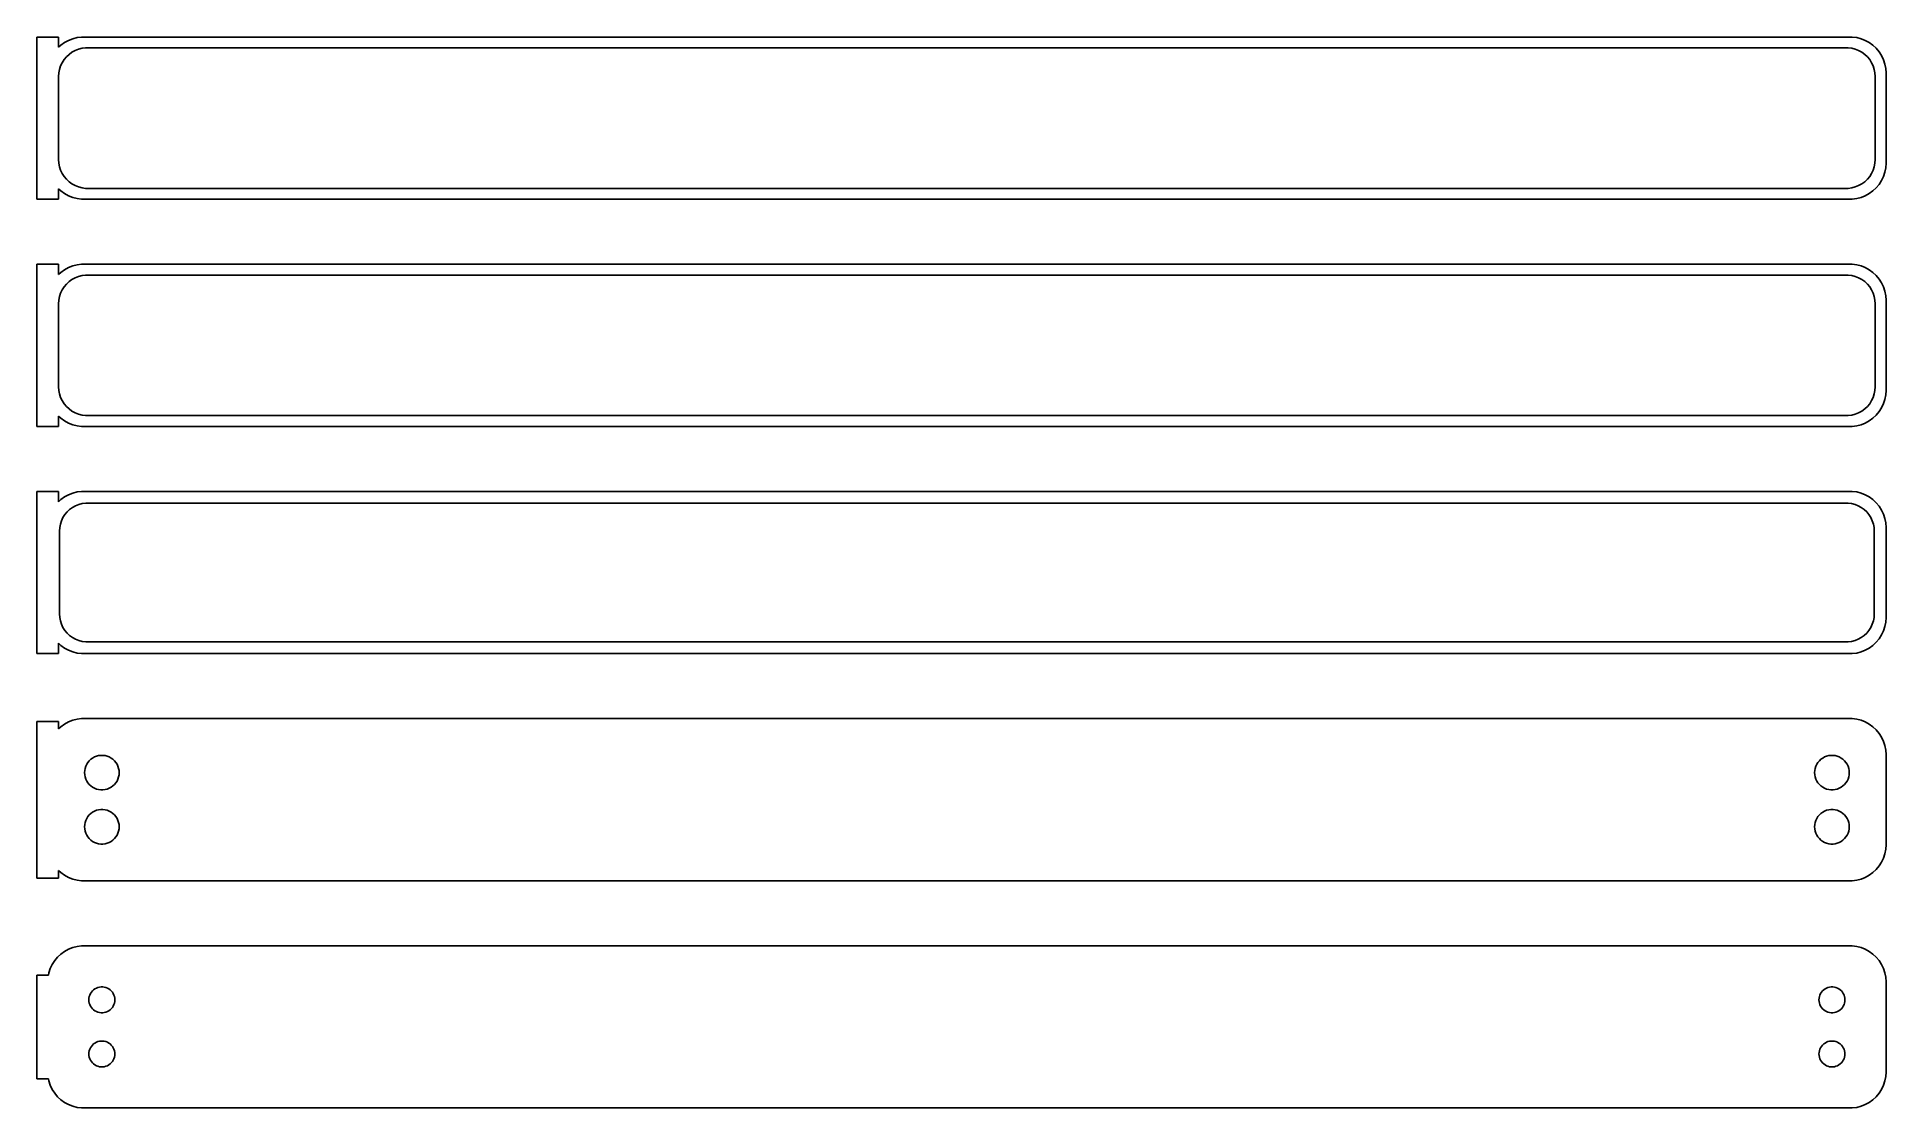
# Model space of a CAD drawing. Header units: metres. Extents: x -129 to 128, y 115 to 263.
import ezdxf

# ---------------------------------------------------------------- set-up
doc = ezdxf.new("R2010")
doc.units = ezdxf.units.M

msp = doc.modelspace()

# ---------------------------------------------------------------- linework, layer by layer
for p, q in [((-126, 263.24), (-129, 263.24)), ((-129, 263.24), (-129, 240.76)), ((-126, 261.809), (-126, 263.24)), ((-125.687, 262.103), (-126, 261.809)), ((-125.179, 262.472), (-125.687, 262.103)), ((-124.629, 262.774), (-125.179, 262.472)), ((-124.045, 263.005), (-124.629, 262.774)), ((-123.437, 263.161), (-124.045, 263.005)), ((-122.814, 263.24), (-123.437, 263.161)), ((-123.236, 261.554), (-122.75, 261.679)), ((122.814, 263.24), (-122.814, 263.24)), ((-122.75, 261.679), (-122.251, 261.742)), ((-122.251, 261.742), (122.251, 261.742)), ((122.251, 261.742), (122.75, 261.679)), ((122.75, 261.679), (123.236, 261.554)), ((123.437, 263.161), (122.814, 263.24)), ((124.045, 263.005), (123.437, 263.161)), ((124.629, 262.774), (124.045, 263.005)), ((125.179, 262.472), (124.629, 262.774)), ((125.687, 262.103), (125.179, 262.472)), ((126.145, 261.673), (125.687, 262.103)), ((126.545, 261.189), (126.145, 261.673)), ((-125.874, 258.745), (-125.719, 259.222)), ((-125.719, 259.222), (-125.505, 259.677)), ((-125.505, 259.677), (-125.236, 260.101)), ((-125.236, 260.101), (-124.916, 260.488)), ((-124.916, 260.488), (-124.55, 260.832)), ((-124.55, 260.832), (-124.143, 261.127)), ((-124.143, 261.127), (-123.703, 261.369)), ((-123.703, 261.369), (-123.236, 261.554)), ((123.236, 261.554), (123.703, 261.369)), ((123.703, 261.369), (124.143, 261.127)), ((124.143, 261.127), (124.55, 260.832)), ((124.55, 260.832), (124.916, 260.488)), ((124.916, 260.488), (125.236, 260.101)), ((125.236, 260.101), (125.505, 259.677)), ((125.505, 259.677), (125.719, 259.222)), ((125.719, 259.222), (125.874, 258.745)), ((126.882, 260.659), (126.545, 261.189)), ((127.149, 260.091), (126.882, 260.659)), ((127.343, 259.493), (127.149, 260.091)), ((127.461, 258.877), (127.343, 259.493)), ((-126, 257.75), (-125.968, 258.251)), ((-126, 246.25), (-126, 257.75)), ((-125.968, 258.251), (-125.874, 258.745)), ((125.874, 258.745), (125.968, 258.251)), ((125.968, 258.251), (126, 257.75)), ((126, 257.75), (126, 246.25)), ((127.5, 258.25), (127.461, 258.877)), ((127.5, 245.75), (127.5, 258.25)), ((-125.968, 245.749), (-126, 246.25)), ((126, 246.25), (125.968, 245.749)), ((-125.874, 245.255), (-125.968, 245.749)), ((-125.719, 244.778), (-125.874, 245.255)), ((-125.505, 244.323), (-125.719, 244.778)), ((-125.236, 243.899), (-125.505, 244.323)), ((-124.916, 243.512), (-125.236, 243.899)), ((125.236, 243.899), (124.916, 243.512)), ((125.505, 244.323), (125.236, 243.899)), ((125.719, 244.778), (125.505, 244.323)), ((125.874, 245.255), (125.719, 244.778)), ((125.968, 245.749), (125.874, 245.255)), ((126.882, 243.341), (127.149, 243.909)), ((127.149, 243.909), (127.343, 244.507)), ((127.343, 244.507), (127.461, 245.123)), ((127.461, 245.123), (127.5, 245.75)), ((-126, 242.191), (-125.687, 241.897)), ((-126, 240.76), (-126, 242.191)), ((-125.687, 241.897), (-125.179, 241.528)), ((-125.179, 241.528), (-124.629, 241.226)), ((-124.55, 243.168), (-124.916, 243.512)), ((-124.629, 241.226), (-124.045, 240.995)), ((-124.143, 242.873), (-124.55, 243.168)), ((-123.703, 242.631), (-124.143, 242.873)), ((-123.236, 242.446), (-123.703, 242.631)), ((-122.75, 242.321), (-123.236, 242.446)), ((-122.251, 242.258), (-122.75, 242.321)), ((122.251, 242.258), (-122.251, 242.258)), ((122.75, 242.321), (122.251, 242.258)), ((123.236, 242.446), (122.75, 242.321)), ((123.703, 242.631), (123.236, 242.446)), ((124.143, 242.873), (123.703, 242.631)), ((124.045, 240.995), (124.629, 241.226)), ((124.55, 243.168), (124.143, 242.873)), ((124.916, 243.512), (124.55, 243.168)), ((124.629, 241.226), (125.179, 241.528)), ((125.179, 241.528), (125.687, 241.897)), ((125.687, 241.897), (126.145, 242.327)), ((126.145, 242.327), (126.545, 242.811)), ((126.545, 242.811), (126.882, 243.341)), ((-129, 240.76), (-126, 240.76)), ((-124.045, 240.995), (-123.437, 240.839)), ((-123.437, 240.839), (-122.814, 240.76)), ((-122.814, 240.76), (122.814, 240.76)), ((122.814, 240.76), (123.437, 240.839)), ((123.437, 240.839), (124.045, 240.995)), ((-126, 231.74), (-129, 231.74)), ((-129, 231.74), (-129, 209.26)), ((-126, 230.309), (-126, 231.74)), ((-125.179, 230.972), (-125.687, 230.603)), ((-124.629, 231.274), (-125.179, 230.972)), ((-124.045, 231.505), (-124.629, 231.274)), ((-123.437, 231.661), (-124.045, 231.505)), ((-122.814, 231.74), (-123.437, 231.661)), ((122.814, 231.74), (-122.814, 231.74)), ((123.437, 231.661), (122.814, 231.74)), ((124.045, 231.505), (123.437, 231.661)), ((124.629, 231.274), (124.045, 231.505)), ((125.179, 230.972), (124.629, 231.274)), ((125.687, 230.603), (125.179, 230.972)), ((-125.687, 230.603), (-126, 230.309)), ((-125.505, 228.177), (-125.236, 228.601)), ((-125.236, 228.601), (-124.916, 228.988)), ((-124.916, 228.988), (-124.55, 229.332)), ((-124.55, 229.332), (-124.143, 229.627)), ((-124.143, 229.627), (-123.703, 229.869)), ((-123.703, 229.869), (-123.236, 230.054)), ((-123.236, 230.054), (-122.75, 230.179)), ((-122.75, 230.179), (-122.251, 230.242)), ((-122.251, 230.242), (122.251, 230.242)), ((122.251, 230.242), (122.75, 230.179)), ((122.75, 230.179), (123.236, 230.054)), ((123.236, 230.054), (123.703, 229.869)), ((123.703, 229.869), (124.143, 229.627)), ((124.143, 229.627), (124.55, 229.332)), ((124.55, 229.332), (124.916, 228.988)), ((124.916, 228.988), (125.236, 228.601)), ((125.236, 228.601), (125.505, 228.177)), ((126.145, 230.173), (125.687, 230.603)), ((126.545, 229.689), (126.145, 230.173)), ((126.882, 229.159), (126.545, 229.689)), ((127.149, 228.591), (126.882, 229.159)), ((127.343, 227.993), (127.149, 228.591)), ((-126, 226.25), (-125.968, 226.751)), ((-126, 214.75), (-126, 226.25)), ((-125.968, 226.751), (-125.874, 227.245)), ((-125.874, 227.245), (-125.719, 227.722)), ((-125.719, 227.722), (-125.505, 228.177)), ((125.505, 228.177), (125.719, 227.722)), ((125.719, 227.722), (125.874, 227.245)), ((125.874, 227.245), (125.968, 226.751)), ((125.968, 226.751), (126, 226.25)), ((126, 226.25), (126, 214.75)), ((127.461, 227.377), (127.343, 227.993)), ((127.5, 226.75), (127.461, 227.377)), ((127.5, 214.25), (127.5, 226.75)), ((-125.968, 214.249), (-126, 214.75)), ((-125.874, 213.755), (-125.968, 214.249)), ((-125.719, 213.278), (-125.874, 213.755)), ((-125.505, 212.823), (-125.719, 213.278)), ((125.719, 213.278), (125.505, 212.823)), ((125.874, 213.755), (125.719, 213.278)), ((125.968, 214.249), (125.874, 213.755)), ((126, 214.75), (125.968, 214.249)), ((127.149, 212.409), (127.343, 213.007)), ((127.343, 213.007), (127.461, 213.623)), ((127.461, 213.623), (127.5, 214.25)), ((-126, 210.691), (-125.687, 210.397)), ((-126, 209.26), (-126, 210.691)), ((-125.687, 210.397), (-125.179, 210.028)), ((-125.236, 212.399), (-125.505, 212.823)), ((-124.916, 212.012), (-125.236, 212.399)), ((-124.55, 211.668), (-124.916, 212.012)), ((-124.143, 211.373), (-124.55, 211.668)), ((-123.703, 211.131), (-124.143, 211.373)), ((-123.236, 210.946), (-123.703, 211.131)), ((-122.75, 210.821), (-123.236, 210.946)), ((-122.251, 210.758), (-122.75, 210.821)), ((122.251, 210.758), (-122.251, 210.758)), ((122.75, 210.821), (122.251, 210.758)), ((123.236, 210.946), (122.75, 210.821)), ((123.703, 211.131), (123.236, 210.946)), ((124.143, 211.373), (123.703, 211.131)), ((124.55, 211.668), (124.143, 211.373)), ((124.916, 212.012), (124.55, 211.668)), ((125.236, 212.399), (124.916, 212.012)), ((125.179, 210.028), (125.687, 210.397)), ((125.505, 212.823), (125.236, 212.399)), ((125.687, 210.397), (126.145, 210.827)), ((126.145, 210.827), (126.545, 211.311)), ((126.545, 211.311), (126.882, 211.841)), ((126.882, 211.841), (127.149, 212.409)), ((-129, 209.26), (-126, 209.26)), ((-125.179, 210.028), (-124.629, 209.726)), ((-124.629, 209.726), (-124.045, 209.495)), ((-124.045, 209.495), (-123.437, 209.339)), ((-123.437, 209.339), (-122.814, 209.26)), ((-122.814, 209.26), (122.814, 209.26)), ((122.814, 209.26), (123.437, 209.339)), ((123.437, 209.339), (124.045, 209.495)), ((124.045, 209.495), (124.629, 209.726)), ((124.629, 209.726), (125.179, 210.028)), ((-126, 200.24), (-129, 200.24)), ((-129, 200.24), (-129, 177.76)), ((-126, 198.809), (-126, 200.24)), ((-123.437, 200.161), (-124.045, 200.005)), ((-122.814, 200.24), (-123.437, 200.161)), ((122.814, 200.24), (-122.814, 200.24)), ((123.437, 200.161), (122.814, 200.24)), ((124.045, 200.005), (123.437, 200.161)), ((-125.687, 199.103), (-126, 198.809)), ((-125.179, 199.472), (-125.687, 199.103)), ((-124.629, 199.774), (-125.179, 199.472)), ((-124.823, 197.401), (-124.469, 197.734)), ((-124.045, 200.005), (-124.629, 199.774)), ((-124.469, 197.734), (-124.075, 198.02)), ((-124.075, 198.02), (-123.649, 198.254)), ((-123.649, 198.254), (-123.197, 198.433)), ((-123.197, 198.433), (-122.726, 198.554)), ((-122.726, 198.554), (-122.243, 198.615)), ((-122.243, 198.615), (122.243, 198.615)), ((122.243, 198.615), (122.726, 198.554)), ((122.726, 198.554), (123.197, 198.433)), ((123.197, 198.433), (123.649, 198.254)), ((123.649, 198.254), (124.075, 198.02)), ((124.629, 199.774), (124.045, 200.005)), ((124.075, 198.02), (124.469, 197.734)), ((124.469, 197.734), (124.823, 197.401)), ((125.179, 199.472), (124.629, 199.774)), ((125.687, 199.103), (125.179, 199.472)), ((126.145, 198.673), (125.687, 199.103)), ((126.545, 198.189), (126.145, 198.673)), ((126.882, 197.659), (126.545, 198.189)), ((127.149, 197.091), (126.882, 197.659)), ((-125.873, 194.75), (-125.842, 195.235)), ((-125.842, 195.235), (-125.751, 195.713)), ((-125.751, 195.713), (-125.601, 196.176)), ((-125.601, 196.176), (-125.394, 196.616)), ((-125.394, 196.616), (-125.133, 197.026)), ((-125.133, 197.026), (-124.823, 197.401)), ((124.823, 197.401), (125.133, 197.026)), ((125.133, 197.026), (125.394, 196.616)), ((125.394, 196.616), (125.601, 196.176)), ((125.601, 196.176), (125.751, 195.713)), ((125.751, 195.713), (125.842, 195.235)), ((125.842, 195.235), (125.873, 194.75)), ((127.343, 196.493), (127.149, 197.091)), ((127.461, 195.877), (127.343, 196.493)), ((127.5, 195.25), (127.461, 195.877)), ((127.5, 182.75), (127.5, 195.25)), ((-125.873, 183.25), (-125.873, 194.75)), ((125.873, 194.75), (125.873, 183.25)), ((-125.842, 182.765), (-125.873, 183.25)), ((-125.751, 182.287), (-125.842, 182.765)), ((-125.601, 181.824), (-125.751, 182.287)), ((125.751, 182.287), (125.601, 181.824)), ((125.842, 182.765), (125.751, 182.287)), ((125.873, 183.25), (125.842, 182.765)), ((127.343, 181.507), (127.461, 182.123)), ((127.461, 182.123), (127.5, 182.75)), ((-125.394, 181.384), (-125.601, 181.824)), ((-125.133, 180.974), (-125.394, 181.384)), ((-124.823, 180.599), (-125.133, 180.974)), ((-124.469, 180.266), (-124.823, 180.599)), ((-124.075, 179.98), (-124.469, 180.266)), ((-123.649, 179.746), (-124.075, 179.98)), ((-123.197, 179.567), (-123.649, 179.746)), ((-122.726, 179.446), (-123.197, 179.567)), ((123.197, 179.567), (122.726, 179.446)), ((123.649, 179.746), (123.197, 179.567)), ((124.075, 179.98), (123.649, 179.746)), ((124.469, 180.266), (124.075, 179.98)), ((124.823, 180.599), (124.469, 180.266)), ((125.133, 180.974), (124.823, 180.599)), ((125.394, 181.384), (125.133, 180.974)), ((125.601, 181.824), (125.394, 181.384)), ((126.145, 179.327), (126.545, 179.811)), ((126.545, 179.811), (126.882, 180.341)), ((126.882, 180.341), (127.149, 180.909)), ((127.149, 180.909), (127.343, 181.507)), ((-129, 177.76), (-126, 177.76)), ((-126, 179.191), (-125.687, 178.897)), ((-126, 177.76), (-126, 179.191)), ((-125.687, 178.897), (-125.179, 178.528)), ((-125.179, 178.528), (-124.629, 178.226)), ((-124.629, 178.226), (-124.045, 177.995)), ((-124.045, 177.995), (-123.437, 177.839)), ((-123.437, 177.839), (-122.814, 177.76)), ((-122.814, 177.76), (122.814, 177.76)), ((-122.243, 179.385), (-122.726, 179.446)), ((122.243, 179.385), (-122.243, 179.385)), ((122.726, 179.446), (122.243, 179.385)), ((122.814, 177.76), (123.437, 177.839)), ((123.437, 177.839), (124.045, 177.995)), ((124.045, 177.995), (124.629, 178.226)), ((124.629, 178.226), (125.179, 178.528)), ((125.179, 178.528), (125.687, 178.897)), ((125.687, 178.897), (126.145, 179.327)), ((-126, 168.365), (-129, 168.365)), ((-129, 168.365), (-129, 146.635)), ((-126, 167.309), (-126, 168.365)), ((-125.687, 167.603), (-126, 167.309)), ((-125.179, 167.972), (-125.687, 167.603)), ((-124.629, 168.274), (-125.179, 167.972)), ((-124.045, 168.505), (-124.629, 168.274)), ((-123.437, 168.661), (-124.045, 168.505)), ((-122.814, 168.74), (-123.437, 168.661)), ((122.814, 168.74), (-122.814, 168.74)), ((123.437, 168.661), (122.814, 168.74)), ((124.045, 168.505), (123.437, 168.661)), ((124.629, 168.274), (124.045, 168.505)), ((125.179, 167.972), (124.629, 168.274)), ((125.687, 167.603), (125.179, 167.972)), ((126.145, 167.173), (125.687, 167.603)), ((126.545, 166.689), (126.145, 167.173)), ((126.882, 166.159), (126.545, 166.689)), ((127.149, 165.591), (126.882, 166.159)), ((127.343, 164.993), (127.149, 165.591)), ((127.461, 164.377), (127.343, 164.993)), ((127.5, 163.75), (127.461, 164.377)), ((-122.381, 161.551), (-122.325, 161.847)), ((-122.325, 161.847), (-122.231, 162.133)), ((-122.231, 162.133), (-122.103, 162.406)), ((-122.103, 162.406), (-121.942, 162.661)), ((-121.942, 162.661), (-121.75, 162.893)), ((-121.75, 162.893), (-121.53, 163.099)), ((-121.53, 163.099), (-121.286, 163.276)), ((-121.286, 163.276), (-121.022, 163.422)), ((-121.022, 163.422), (-120.742, 163.533)), ((-120.742, 163.533), (-120.45, 163.607)), ((-120.45, 163.607), (-120.151, 163.645)), ((-120.151, 163.645), (-119.849, 163.645)), ((-119.849, 163.645), (-119.55, 163.607)), ((-119.55, 163.607), (-119.258, 163.533)), ((-119.258, 163.533), (-118.978, 163.422)), ((-118.978, 163.422), (-118.714, 163.276)), ((-118.714, 163.276), (-118.47, 163.099)), ((-118.47, 163.099), (-118.25, 162.893)), ((-118.25, 162.893), (-118.058, 162.661)), ((-118.058, 162.661), (-117.897, 162.406)), ((-117.897, 162.406), (-117.769, 162.133)), ((-117.769, 162.133), (-117.675, 161.847)), ((-117.675, 161.847), (-117.619, 161.551)), ((117.619, 161.551), (117.675, 161.847)), ((117.675, 161.847), (117.769, 162.133)), ((117.769, 162.133), (117.897, 162.406)), ((117.897, 162.406), (118.058, 162.661)), ((118.058, 162.661), (118.25, 162.893)), ((118.25, 162.893), (118.47, 163.099)), ((118.47, 163.099), (118.714, 163.276)), ((118.714, 163.276), (118.978, 163.422)), ((118.978, 163.422), (119.258, 163.533)), ((119.258, 163.533), (119.55, 163.607)), ((119.55, 163.607), (119.849, 163.645)), ((119.849, 163.645), (120.151, 163.645)), ((120.151, 163.645), (120.45, 163.607)), ((120.45, 163.607), (120.742, 163.533)), ((120.742, 163.533), (121.022, 163.422)), ((121.022, 163.422), (121.286, 163.276)), ((121.286, 163.276), (121.53, 163.099)), ((121.53, 163.099), (121.75, 162.893)), ((121.75, 162.893), (121.942, 162.661)), ((121.942, 162.661), (122.103, 162.406)), ((122.103, 162.406), (122.231, 162.133)), ((122.231, 162.133), (122.325, 161.847)), ((122.325, 161.847), (122.381, 161.551)), ((127.5, 151.25), (127.5, 163.75)), ((-122.4, 161.25), (-122.381, 161.551)), ((-122.381, 160.949), (-122.4, 161.25)), ((-122.325, 160.653), (-122.381, 160.949)), ((-122.231, 160.367), (-122.325, 160.653)), ((-122.103, 160.094), (-122.231, 160.367)), ((-121.942, 159.839), (-122.103, 160.094)), ((-121.75, 159.607), (-121.942, 159.839)), ((-121.53, 159.401), (-121.75, 159.607)), ((-121.286, 159.224), (-121.53, 159.401)), ((-121.022, 159.078), (-121.286, 159.224)), ((-120.742, 158.967), (-121.022, 159.078)), ((-118.978, 159.078), (-119.258, 158.967)), ((-118.714, 159.224), (-118.978, 159.078)), ((-118.47, 159.401), (-118.714, 159.224)), ((-118.25, 159.607), (-118.47, 159.401)), ((-118.058, 159.839), (-118.25, 159.607)), ((-117.897, 160.094), (-118.058, 159.839)), ((-117.769, 160.367), (-117.897, 160.094)), ((-117.675, 160.653), (-117.769, 160.367)), ((-117.619, 160.949), (-117.675, 160.653)), ((-117.619, 161.551), (-117.6, 161.25)), ((-117.6, 161.25), (-117.619, 160.949)), ((117.6, 161.25), (117.619, 161.551)), ((117.619, 160.949), (117.6, 161.25)), ((117.675, 160.653), (117.619, 160.949)), ((117.769, 160.367), (117.675, 160.653)), ((117.897, 160.094), (117.769, 160.367)), ((118.058, 159.839), (117.897, 160.094)), ((118.25, 159.607), (118.058, 159.839)), ((118.47, 159.401), (118.25, 159.607)), ((118.714, 159.224), (118.47, 159.401)), ((118.978, 159.078), (118.714, 159.224)), ((119.258, 158.967), (118.978, 159.078)), ((121.022, 159.078), (120.742, 158.967)), ((121.286, 159.224), (121.022, 159.078)), ((121.53, 159.401), (121.286, 159.224)), ((121.75, 159.607), (121.53, 159.401)), ((121.942, 159.839), (121.75, 159.607)), ((122.103, 160.094), (121.942, 159.839)), ((122.231, 160.367), (122.103, 160.094)), ((122.325, 160.653), (122.231, 160.367)), ((122.381, 160.949), (122.325, 160.653)), ((122.381, 161.551), (122.4, 161.25)), ((122.4, 161.25), (122.381, 160.949)), ((-120.45, 158.893), (-120.742, 158.967)), ((-120.151, 158.855), (-120.45, 158.893)), ((-119.849, 158.855), (-120.151, 158.855)), ((-119.55, 158.893), (-119.849, 158.855)), ((-119.258, 158.967), (-119.55, 158.893)), ((119.55, 158.893), (119.258, 158.967)), ((119.849, 158.855), (119.55, 158.893)), ((120.151, 158.855), (119.849, 158.855)), ((120.45, 158.893), (120.151, 158.855)), ((120.742, 158.967), (120.45, 158.893)), ((-122.4, 153.75), (-122.381, 154.051)), ((-122.381, 154.051), (-122.325, 154.347)), ((-122.325, 154.347), (-122.231, 154.633)), ((-122.231, 154.633), (-122.103, 154.906)), ((-122.103, 154.906), (-121.942, 155.161)), ((-121.942, 155.161), (-121.75, 155.393)), ((-121.75, 155.393), (-121.53, 155.599)), ((-121.53, 155.599), (-121.286, 155.776)), ((-121.286, 155.776), (-121.022, 155.922)), ((-121.022, 155.922), (-120.742, 156.033)), ((-120.742, 156.033), (-120.45, 156.107)), ((-120.45, 156.107), (-120.151, 156.145)), ((-120.151, 156.145), (-119.849, 156.145)), ((-119.849, 156.145), (-119.55, 156.107)), ((-119.55, 156.107), (-119.258, 156.033)), ((-119.258, 156.033), (-118.978, 155.922)), ((-118.978, 155.922), (-118.714, 155.776)), ((-118.714, 155.776), (-118.47, 155.599)), ((-118.47, 155.599), (-118.25, 155.393)), ((-118.25, 155.393), (-118.058, 155.161)), ((-118.058, 155.161), (-117.897, 154.906)), ((-117.897, 154.906), (-117.769, 154.633)), ((-117.769, 154.633), (-117.675, 154.347)), ((-117.675, 154.347), (-117.619, 154.051)), ((-117.619, 154.051), (-117.6, 153.75)), ((117.6, 153.75), (117.619, 154.051)), ((117.619, 154.051), (117.675, 154.347)), ((117.675, 154.347), (117.769, 154.633)), ((117.769, 154.633), (117.897, 154.906)), ((117.897, 154.906), (118.058, 155.161)), ((118.058, 155.161), (118.25, 155.393)), ((118.25, 155.393), (118.47, 155.599)), ((118.47, 155.599), (118.714, 155.776)), ((118.714, 155.776), (118.978, 155.922)), ((118.978, 155.922), (119.258, 156.033)), ((119.258, 156.033), (119.55, 156.107)), ((119.55, 156.107), (119.849, 156.145)), ((119.849, 156.145), (120.151, 156.145)), ((120.151, 156.145), (120.45, 156.107)), ((120.45, 156.107), (120.742, 156.033)), ((120.742, 156.033), (121.022, 155.922)), ((121.022, 155.922), (121.286, 155.776)), ((121.286, 155.776), (121.53, 155.599)), ((121.53, 155.599), (121.75, 155.393)), ((121.75, 155.393), (121.942, 155.161)), ((121.942, 155.161), (122.103, 154.906)), ((122.103, 154.906), (122.231, 154.633)), ((122.231, 154.633), (122.325, 154.347)), ((122.325, 154.347), (122.381, 154.051)), ((122.381, 154.051), (122.4, 153.75)), ((-122.381, 153.449), (-122.4, 153.75)), ((-122.325, 153.153), (-122.381, 153.449)), ((-122.231, 152.867), (-122.325, 153.153)), ((-122.103, 152.594), (-122.231, 152.867)), ((-121.942, 152.339), (-122.103, 152.594)), ((-121.75, 152.107), (-121.942, 152.339)), ((-121.53, 151.901), (-121.75, 152.107)), ((-121.286, 151.724), (-121.53, 151.901)), ((-121.022, 151.578), (-121.286, 151.724)), ((-120.742, 151.467), (-121.022, 151.578)), ((-120.45, 151.393), (-120.742, 151.467)), ((-120.151, 151.355), (-120.45, 151.393)), ((-119.849, 151.355), (-120.151, 151.355)), ((-119.55, 151.393), (-119.849, 151.355)), ((-119.258, 151.467), (-119.55, 151.393)), ((-118.978, 151.578), (-119.258, 151.467)), ((-118.714, 151.724), (-118.978, 151.578)), ((-118.47, 151.901), (-118.714, 151.724)), ((-118.25, 152.107), (-118.47, 151.901)), ((-118.058, 152.339), (-118.25, 152.107)), ((-117.897, 152.594), (-118.058, 152.339)), ((-117.769, 152.867), (-117.897, 152.594)), ((-117.675, 153.153), (-117.769, 152.867)), ((-117.619, 153.449), (-117.675, 153.153)), ((-117.6, 153.75), (-117.619, 153.449)), ((117.619, 153.449), (117.6, 153.75)), ((117.675, 153.153), (117.619, 153.449)), ((117.769, 152.867), (117.675, 153.153)), ((117.897, 152.594), (117.769, 152.867)), ((118.058, 152.339), (117.897, 152.594)), ((118.25, 152.107), (118.058, 152.339)), ((118.47, 151.901), (118.25, 152.107)), ((118.714, 151.724), (118.47, 151.901)), ((118.978, 151.578), (118.714, 151.724)), ((119.258, 151.467), (118.978, 151.578)), ((119.55, 151.393), (119.258, 151.467)), ((119.849, 151.355), (119.55, 151.393)), ((120.151, 151.355), (119.849, 151.355)), ((120.45, 151.393), (120.151, 151.355)), ((120.742, 151.467), (120.45, 151.393)), ((121.022, 151.578), (120.742, 151.467)), ((121.286, 151.724), (121.022, 151.578)), ((121.53, 151.901), (121.286, 151.724)), ((121.75, 152.107), (121.53, 151.901)), ((121.942, 152.339), (121.75, 152.107)), ((122.103, 152.594), (121.942, 152.339)), ((122.231, 152.867), (122.103, 152.594)), ((122.325, 153.153), (122.231, 152.867)), ((122.381, 153.449), (122.325, 153.153)), ((122.4, 153.75), (122.381, 153.449)), ((126.545, 148.311), (126.882, 148.841)), ((126.882, 148.841), (127.149, 149.409)), ((127.149, 149.409), (127.343, 150.007)), ((127.343, 150.007), (127.461, 150.623)), ((127.461, 150.623), (127.5, 151.25)), ((-129, 146.635), (-126, 146.635)), ((-126, 146.635), (-126, 147.691)), ((-126, 147.691), (-125.687, 147.397)), ((-125.687, 147.397), (-125.179, 147.028)), ((-125.179, 147.028), (-124.629, 146.726)), ((-124.629, 146.726), (-124.045, 146.495)), ((-124.045, 146.495), (-123.437, 146.339)), ((-123.437, 146.339), (-122.814, 146.26)), ((-122.814, 146.26), (122.814, 146.26)), ((122.814, 146.26), (123.437, 146.339)), ((123.437, 146.339), (124.045, 146.495)), ((124.045, 146.495), (124.629, 146.726)), ((124.629, 146.726), (125.179, 147.028)), ((125.179, 147.028), (125.687, 147.397)), ((125.687, 147.397), (126.145, 147.827)), ((126.145, 147.827), (126.545, 148.311)), ((-125.687, 136.103), (-126.145, 135.673)), ((-125.179, 136.472), (-125.687, 136.103)), ((-124.629, 136.774), (-125.179, 136.472)), ((-124.045, 137.005), (-124.629, 136.774)), ((-123.437, 137.161), (-124.045, 137.005)), ((-122.814, 137.24), (-123.437, 137.161)), ((122.814, 137.24), (-122.814, 137.24)), ((123.437, 137.161), (122.814, 137.24)), ((124.045, 137.005), (123.437, 137.161)), ((124.629, 136.774), (124.045, 137.005)), ((125.179, 136.472), (124.629, 136.774)), ((125.687, 136.103), (125.179, 136.472)), ((126.145, 135.673), (125.687, 136.103)), ((-127.343, 133.493), (-127.4, 133.194)), ((-127.149, 134.091), (-127.343, 133.493)), ((-126.882, 134.659), (-127.149, 134.091)), ((-126.545, 135.189), (-126.882, 134.659)), ((-126.145, 135.673), (-126.545, 135.189)), ((126.545, 135.189), (126.145, 135.673)), ((126.882, 134.659), (126.545, 135.189)), ((127.149, 134.091), (126.882, 134.659)), ((127.343, 133.493), (127.149, 134.091)), ((127.461, 132.877), (127.343, 133.493)), ((-127.4, 133.194), (-129, 133.194)), ((-129, 133.194), (-129, 118.806)), ((-121.456, 130.808), (-121.312, 130.982)), ((-121.312, 130.982), (-121.147, 131.137)), ((-121.147, 131.137), (-120.964, 131.27)), ((-120.964, 131.27), (-120.766, 131.379)), ((-120.766, 131.379), (-120.556, 131.462)), ((-120.556, 131.462), (-120.337, 131.518)), ((-120.337, 131.518), (-120.113, 131.546)), ((-120.113, 131.546), (-119.887, 131.546)), ((-119.887, 131.546), (-119.663, 131.518)), ((-119.663, 131.518), (-119.444, 131.462)), ((-119.444, 131.462), (-119.234, 131.379)), ((-119.234, 131.379), (-119.036, 131.27)), ((-119.036, 131.27), (-118.853, 131.137)), ((-118.853, 131.137), (-118.688, 130.982)), ((-118.688, 130.982), (-118.544, 130.808)), ((118.544, 130.808), (118.688, 130.982)), ((118.688, 130.982), (118.853, 131.137)), ((118.853, 131.137), (119.036, 131.27)), ((119.036, 131.27), (119.234, 131.379)), ((119.234, 131.379), (119.444, 131.462)), ((119.444, 131.462), (119.663, 131.518)), ((119.663, 131.518), (119.887, 131.546)), ((119.887, 131.546), (120.113, 131.546)), ((120.113, 131.546), (120.337, 131.518)), ((120.337, 131.518), (120.556, 131.462)), ((120.556, 131.462), (120.766, 131.379)), ((120.766, 131.379), (120.964, 131.27)), ((120.964, 131.27), (121.147, 131.137)), ((121.147, 131.137), (121.312, 130.982)), ((121.312, 130.982), (121.456, 130.808)), ((127.5, 132.25), (127.461, 132.877)), ((127.5, 119.75), (127.5, 132.25)), ((-121.8, 129.75), (-121.786, 129.976)), ((-121.786, 129.524), (-121.8, 129.75)), ((-121.786, 129.976), (-121.743, 130.198)), ((-121.743, 129.302), (-121.786, 129.524)), ((-121.743, 130.198), (-121.674, 130.413)), ((-121.674, 129.087), (-121.743, 129.302)), ((-121.674, 130.413), (-121.577, 130.617)), ((-121.577, 128.883), (-121.674, 129.087)), ((-121.577, 130.617), (-121.456, 130.808)), ((-121.456, 128.692), (-121.577, 128.883)), ((-121.312, 128.518), (-121.456, 128.692)), ((-121.147, 128.363), (-121.312, 128.518)), ((-120.964, 128.23), (-121.147, 128.363)), ((-118.853, 128.363), (-119.036, 128.23)), ((-118.688, 128.518), (-118.853, 128.363)), ((-118.544, 128.692), (-118.688, 128.518)), ((-118.544, 130.808), (-118.423, 130.617)), ((-118.423, 128.883), (-118.544, 128.692)), ((-118.423, 130.617), (-118.326, 130.413)), ((-118.326, 129.087), (-118.423, 128.883)), ((-118.326, 130.413), (-118.257, 130.198)), ((-118.257, 129.302), (-118.326, 129.087)), ((-118.257, 130.198), (-118.214, 129.976)), ((-118.214, 129.524), (-118.257, 129.302)), ((-118.214, 129.976), (-118.2, 129.75)), ((-118.2, 129.75), (-118.214, 129.524)), ((118.2, 129.75), (118.214, 129.976)), ((118.214, 129.524), (118.2, 129.75)), ((118.214, 129.976), (118.257, 130.198)), ((118.257, 129.302), (118.214, 129.524)), ((118.257, 130.198), (118.326, 130.413)), ((118.326, 129.087), (118.257, 129.302)), ((118.326, 130.413), (118.423, 130.617)), ((118.423, 128.883), (118.326, 129.087)), ((118.423, 130.617), (118.544, 130.808)), ((118.544, 128.692), (118.423, 128.883)), ((118.688, 128.518), (118.544, 128.692)), ((118.853, 128.363), (118.688, 128.518)), ((119.036, 128.23), (118.853, 128.363)), ((121.147, 128.363), (120.964, 128.23)), ((121.312, 128.518), (121.147, 128.363)), ((121.456, 128.692), (121.312, 128.518)), ((121.456, 130.808), (121.577, 130.617)), ((121.577, 128.883), (121.456, 128.692)), ((121.577, 130.617), (121.674, 130.413)), ((121.674, 129.087), (121.577, 128.883)), ((121.674, 130.413), (121.743, 130.198)), ((121.743, 129.302), (121.674, 129.087)), ((121.743, 130.198), (121.786, 129.976)), ((121.786, 129.524), (121.743, 129.302)), ((121.786, 129.976), (121.8, 129.75)), ((121.8, 129.75), (121.786, 129.524)), ((-120.766, 128.121), (-120.964, 128.23)), ((-120.556, 128.038), (-120.766, 128.121)), ((-120.337, 127.982), (-120.556, 128.038)), ((-120.113, 127.954), (-120.337, 127.982)), ((-119.887, 127.954), (-120.113, 127.954)), ((-119.663, 127.982), (-119.887, 127.954)), ((-119.444, 128.038), (-119.663, 127.982)), ((-119.234, 128.121), (-119.444, 128.038)), ((-119.036, 128.23), (-119.234, 128.121)), ((119.234, 128.121), (119.036, 128.23)), ((119.444, 128.038), (119.234, 128.121)), ((119.663, 127.982), (119.444, 128.038)), ((119.887, 127.954), (119.663, 127.982)), ((120.113, 127.954), (119.887, 127.954)), ((120.337, 127.982), (120.113, 127.954)), ((120.556, 128.038), (120.337, 127.982)), ((120.766, 128.121), (120.556, 128.038)), ((120.964, 128.23), (120.766, 128.121)), ((-121.577, 123.117), (-121.456, 123.308)), ((-121.456, 123.308), (-121.312, 123.482)), ((-121.312, 123.482), (-121.147, 123.637)), ((-121.147, 123.637), (-120.964, 123.77)), ((-120.964, 123.77), (-120.766, 123.879)), ((-120.766, 123.879), (-120.556, 123.962)), ((-120.556, 123.962), (-120.337, 124.018)), ((-120.337, 124.018), (-120.113, 124.046)), ((-120.113, 124.046), (-119.887, 124.046)), ((-119.887, 124.046), (-119.663, 124.018)), ((-119.663, 124.018), (-119.444, 123.962)), ((-119.444, 123.962), (-119.234, 123.879)), ((-119.234, 123.879), (-119.036, 123.77)), ((-119.036, 123.77), (-118.853, 123.637)), ((-118.853, 123.637), (-118.688, 123.482)), ((-118.688, 123.482), (-118.544, 123.308)), ((-118.544, 123.308), (-118.423, 123.117)), ((118.423, 123.117), (118.544, 123.308)), ((118.544, 123.308), (118.688, 123.482)), ((118.688, 123.482), (118.853, 123.637)), ((118.853, 123.637), (119.036, 123.77)), ((119.036, 123.77), (119.234, 123.879)), ((119.234, 123.879), (119.444, 123.962)), ((119.444, 123.962), (119.663, 124.018)), ((119.663, 124.018), (119.887, 124.046)), ((119.887, 124.046), (120.113, 124.046)), ((120.113, 124.046), (120.337, 124.018)), ((120.337, 124.018), (120.556, 123.962)), ((120.556, 123.962), (120.766, 123.879)), ((120.766, 123.879), (120.964, 123.77)), ((120.964, 123.77), (121.147, 123.637)), ((121.147, 123.637), (121.312, 123.482)), ((121.312, 123.482), (121.456, 123.308)), ((121.456, 123.308), (121.577, 123.117)), ((-121.8, 122.25), (-121.786, 122.476)), ((-121.786, 122.024), (-121.8, 122.25)), ((-121.786, 122.476), (-121.743, 122.698)), ((-121.743, 121.802), (-121.786, 122.024)), ((-121.743, 122.698), (-121.674, 122.913)), ((-121.674, 121.587), (-121.743, 121.802)), ((-121.674, 122.913), (-121.577, 123.117)), ((-121.577, 121.383), (-121.674, 121.587)), ((-121.456, 121.192), (-121.577, 121.383)), ((-121.312, 121.018), (-121.456, 121.192)), ((-121.147, 120.863), (-121.312, 121.018)), ((-120.964, 120.73), (-121.147, 120.863)), ((-120.766, 120.621), (-120.964, 120.73)), ((-120.556, 120.538), (-120.766, 120.621)), ((-119.234, 120.621), (-119.444, 120.538)), ((-119.036, 120.73), (-119.234, 120.621)), ((-118.853, 120.863), (-119.036, 120.73)), ((-118.688, 121.018), (-118.853, 120.863)), ((-118.544, 121.192), (-118.688, 121.018)), ((-118.423, 121.383), (-118.544, 121.192)), ((-118.423, 123.117), (-118.326, 122.913)), ((-118.326, 121.587), (-118.423, 121.383)), ((-118.326, 122.913), (-118.257, 122.698)), ((-118.257, 121.802), (-118.326, 121.587)), ((-118.257, 122.698), (-118.214, 122.476)), ((-118.214, 122.024), (-118.257, 121.802)), ((-118.214, 122.476), (-118.2, 122.25)), ((-118.2, 122.25), (-118.214, 122.024)), ((118.2, 122.25), (118.214, 122.476)), ((118.214, 122.024), (118.2, 122.25)), ((118.214, 122.476), (118.257, 122.698)), ((118.257, 121.802), (118.214, 122.024)), ((118.257, 122.698), (118.326, 122.913)), ((118.326, 121.587), (118.257, 121.802)), ((118.326, 122.913), (118.423, 123.117)), ((118.423, 121.383), (118.326, 121.587)), ((118.544, 121.192), (118.423, 121.383)), ((118.688, 121.018), (118.544, 121.192)), ((118.853, 120.863), (118.688, 121.018)), ((119.036, 120.73), (118.853, 120.863)), ((119.234, 120.621), (119.036, 120.73)), ((119.444, 120.538), (119.234, 120.621)), ((120.766, 120.621), (120.556, 120.538)), ((120.964, 120.73), (120.766, 120.621)), ((121.147, 120.863), (120.964, 120.73)), ((121.312, 121.018), (121.147, 120.863)), ((121.456, 121.192), (121.312, 121.018)), ((121.577, 121.383), (121.456, 121.192)), ((121.577, 123.117), (121.674, 122.913)), ((121.674, 121.587), (121.577, 121.383)), ((121.674, 122.913), (121.743, 122.698)), ((121.743, 121.802), (121.674, 121.587)), ((121.743, 122.698), (121.786, 122.476)), ((121.786, 122.024), (121.743, 121.802)), ((121.786, 122.476), (121.8, 122.25)), ((121.8, 122.25), (121.786, 122.024)), ((-129, 118.806), (-127.4, 118.806)), ((-127.4, 118.806), (-127.343, 118.507)), ((-127.343, 118.507), (-127.149, 117.909)), ((-120.337, 120.482), (-120.556, 120.538)), ((-120.113, 120.454), (-120.337, 120.482)), ((-119.887, 120.454), (-120.113, 120.454)), ((-119.663, 120.482), (-119.887, 120.454)), ((-119.444, 120.538), (-119.663, 120.482)), ((119.663, 120.482), (119.444, 120.538)), ((119.887, 120.454), (119.663, 120.482)), ((120.113, 120.454), (119.887, 120.454)), ((120.337, 120.482), (120.113, 120.454)), ((120.556, 120.538), (120.337, 120.482)), ((127.149, 117.909), (127.343, 118.507)), ((127.343, 118.507), (127.461, 119.123)), ((127.461, 119.123), (127.5, 119.75)), ((-127.149, 117.909), (-126.882, 117.341)), ((-126.882, 117.341), (-126.545, 116.811)), ((-126.545, 116.811), (-126.145, 116.327)), ((-126.145, 116.327), (-125.687, 115.897)), ((-125.687, 115.897), (-125.179, 115.528)), ((-125.179, 115.528), (-124.629, 115.226)), ((124.629, 115.226), (125.179, 115.528)), ((125.179, 115.528), (125.687, 115.897)), ((125.687, 115.897), (126.145, 116.327)), ((126.145, 116.327), (126.545, 116.811)), ((126.545, 116.811), (126.882, 117.341)), ((126.882, 117.341), (127.149, 117.909)), ((-124.629, 115.226), (-124.045, 114.995)), ((-124.045, 114.995), (-123.437, 114.839)), ((-123.437, 114.839), (-122.814, 114.76)), ((-122.814, 114.76), (122.814, 114.76)), ((122.814, 114.76), (123.437, 114.839)), ((123.437, 114.839), (124.045, 114.995)), ((124.045, 114.995), (124.629, 115.226))]:
    msp.add_line(p, q)

doc.saveas('drawing.dxf')
